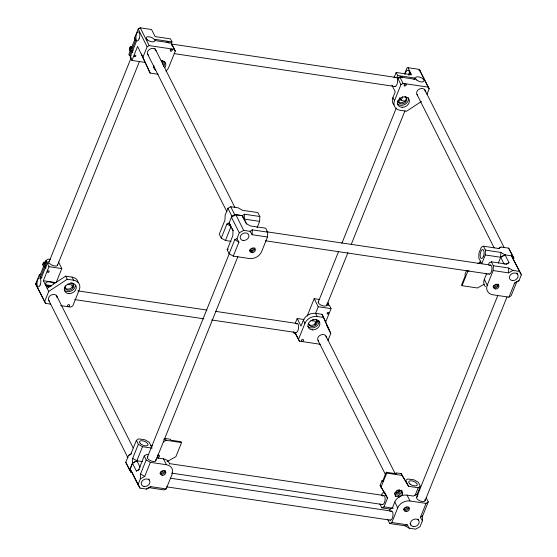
<?xml version="1.0" encoding="UTF-8"?>
<svg xmlns="http://www.w3.org/2000/svg" width="557" height="557" viewBox="0 0 557 557"><rect width="100%" height="100%" fill="white"/><g stroke="black" fill="none" stroke-linecap="round" stroke-linejoin="round"><path stroke-width="0.84" d="M43.397 262.458L44.602 263.823L44.609 263.329L45.451 263.259L44.852 262.062A1.706 1.344 -26.7 0 0 43.599 262.312L42.798 264.303A1.706 1.344 -26.7 0 0 43.028 264.575M130.7 48.069L131.306 48.243L131.737 47.665L131.306 48.243L130.7 48.069L130.296 46.732A1.706 1.344 -26.7 0 1 131.556 46.489L132.155 47.679M131.153 55.902L129.516 55.658L128.855 54.335L134.509 40.278L134.599 37.932L138.185 29.027L140.287 27.85L151.567 29.528L155.118 36.581L170.498 38.872L172.022 41.9L171.424 43.39M485.272 254.974L485.467 250.135L483.49 246.208L481.332 247.183L478.971 253.038L478.776 257.926L481.728 263.788L485.272 254.974L500.659 257.264L505.032 254.834L512.593 255.962L513.888 258.142L513.276 259.673M521.352 274.796L511.458 255.754L521.352 274.796L518.992 280.658L516.84 281.647L511.187 295.704L508.959 297.166L492.931 294.785A9.949 7.84 -26.7 0 1 487.257 285.247L493.154 270.577L493.349 265.731L491.371 261.811L489.213 262.779L488.329 264.979M485.467 250.135L500.847 252.425L500.659 257.264L498.313 263.113M493.154 270.577L508.541 272.867L508.736 268.021L493.349 265.731M157.046 457.91L163.459 458.864L166.411 464.726A9.949 7.84 -26.7 0 1 172.085 474.265L166.188 488.935L150.801 486.644L146.428 489.074L140.016 488.12L137.99 484.708L140.343 478.853L140.545 473.986L146.206 459.922L144.228 456.002L146.449 454.526L148.051 454.763M246.758 224.06L244.251 219.082L244.46 214.215L259.841 216.506L259.639 221.373L257.069 227.764M267.506 237.01L252.119 234.72L252.321 229.853L267.708 232.144L267.506 237.01L261.616 251.653A9.949 7.84 -26.7 0 1 249.341 258.518L233.286 256.129L229.136 253.72L227.159 249.794L232.812 235.736L233.007 230.849L229.08 223.037L231.858 216.123L234.664 214.549L242.191 215.67L244.46 214.215M387.707 519.563L389.684 523.489L405.071 525.78L409.249 528.196L415.661 529.15L420.041 526.699L422.401 520.837L422.603 515.97L428.256 501.913L426.279 497.986M132.677 472.559L130.999 472.308L129.704 470.129L132.462 463.25L132.684 458.348L138.338 444.291L136.368 440.364L138.589 438.888L144.994 439.842L149.185 442.272L151.831 447.536M130.331 50.186L130.171 51.056L130.644 50.381L129.426 48.543L130.101 46.879M134.509 40.278L135.073 38.718M39.672 275.778L40.264 274.295L39.234 275.067L35.648 283.973L45.556 303.37L50.583 304.115M57.615 264.7A4.547 2.089 21.9 0 1 54.579 265.968A4.547 2.089 21.9 0 1 49.684 263.524L47.241 263.162L41.016 278.625L39.234 275.067L40.271 274.601L45.925 260.544L48.125 259.075L50.534 259.437M45.925 260.544L46.586 261.867L40.369 277.33L41.998 277.574M129.516 55.658L135.741 40.195M48.995 262.055L131.25 57.524M44.581 301.734L48.731 291.422L43.342 280.714L48.995 266.657L47.241 263.162M144.75 62.356L131.932 60.448L137.586 46.391L150.139 73.064L156.545 74.018A9.949 7.84 -26.7 0 0 158.16 74.13M57.357 265.612L139.292 61.89M142.968 57.099L147.118 46.788L149.22 45.611L174.348 49.35L175.302 51.049L168.82 67.153A9.949 7.84 -26.7 0 1 165.965 71.08M58.506 261.978L61.82 268.565L56.166 282.622L43.342 280.714M171.772 45.43L172.085 44.657L171.138 42.973L155.751 40.682L155.097 39.38L172.022 41.9M129.704 470.129L125.771 462.31L128.549 455.396L131.473 453.767M259.841 216.506L257.87 212.579L242.483 210.288L238.299 207.858L230.73 206.738L227.924 208.304L225.146 215.218L224.951 220.099L219.298 234.156L221.268 238.083L225.425 240.499L231.051 241.334M136.368 440.364L130.707 454.421L128.549 455.396M221.268 238.083L226.922 224.025L229.08 223.037L230.702 225.759L229.08 223.037M137.99 484.708L130.122 469.078L132.482 463.215L136.862 460.764L142.474 461.6M152.138 448.134L142.515 446.707L136.862 460.764L132.462 463.25M225.425 240.499L231.078 226.434L226.922 224.025M144.228 456.002L138.575 470.059L136.416 471.034L132.482 463.215M229.136 253.72L234.789 239.656L236.941 238.668L239.294 232.812L243.681 230.361L250.093 231.315L252.321 229.853M147.292 457.499L229.226 253.776M140.343 478.853L144.729 476.402L150.383 462.338L166.411 464.726M233.286 256.129L238.946 242.072L236.941 238.668M155.654 461.057L237.916 256.526M157.088 457.986L158.501 454.463M158.439 458.139L159.288 456.03L158.766 454.985M163.779 439.32L165.255 438.491L170.386 439.257L170.853 440.197L181.116 441.722L181.547 442.578L175.894 456.643L167.03 461.593M295.307 323.192L297.187 318.5L304.031 319.523M393.945 77.931L396.145 72.459L411.526 74.749L407.982 67.703L406.909 68.107L404.702 73.608M395.811 77.576A4.547 1.866 -81.5 0 1 396.765 77.722L397.663 75.487L396.145 72.459M320.345 344.275L299.401 341.156L295.238 333.079L295.551 332.306A4.547 1.866 -81.5 0 0 298.601 327.739A4.547 1.866 -81.5 0 0 296.345 323.993M397.663 75.487L414.589 78.008L415.243 79.31L399.856 77.019L397.726 78.245L397.419 79.017A4.547 1.866 -81.5 0 1 396.89 84.497A4.547 1.866 -81.5 0 1 394.502 86.265M327.913 340.55L330.781 333.413L323.617 317.441L322.05 314.322L315.638 313.368A9.949 7.84 -26.7 0 0 303.363 320.233L301.01 326.096L297.187 318.5M394.022 104.918A9.949 7.84 -26.7 0 1 392.894 97.628L395.247 91.773L391.954 85.221M307.227 315.979L314.183 298.684L319.802 299.52M298.455 339.464L304.937 323.352A9.949 7.84 -26.7 0 1 317.205 316.487L323.617 317.441M421.468 101.423L406.547 111.24L400.135 110.286A9.949 7.84 -26.7 0 1 394.46 100.747L400.943 84.636L403.066 83.404L428.194 87.143L429.168 88.779L426.934 94.328M318.228 302.138L338.628 251.402M341.866 243.353L396.271 108.072M398.54 102.432L400.156 98.408M312.574 320.79L313.201 319.231M315.401 313.765L318.228 306.733L314.183 298.684M405.433 101.165L401.158 100.525L402.732 96.619M413.99 79.498L414.589 78.008M326.59 305.696L347.965 252.551M351.202 244.495L404.96 110.829M328.017 305.396L328.644 303.85L327.976 302.528M325.713 321.918L331.053 308.641L329.291 305.145L326.848 304.783A4.547 2.089 21.9 0 1 321.591 305.403A4.547 2.089 21.9 0 1 318.764 301.344M379.846 503.932L381.817 507.852L383.975 506.863L387.505 498.076L380.118 485.377L381.998 480.691L383.71 480.949M466.481 270.618L464.914 274.524L465.387 275.457L461.614 284.836L462.045 285.692L477.433 287.983L484.075 284.265M407.64 484.506L401.151 473.61L396.027 472.844L396.5 473.784L386.245 472.259L382.471 481.631L381.998 480.691M381.023 487.18L386.676 473.116L386.245 472.259M462.045 285.692L467.699 271.635L469.175 270.806M381.51 495.382L382.394 493.189L384.56 492.214M479.41 263.391L480.35 261.052M389.378 511.02L390.262 508.826L392.42 507.852L394.781 501.989A9.949 7.84 -26.7 0 1 407.049 495.124L413.461 496.078L415.682 494.602L418.084 494.957M485.432 286.674A9.949 7.84 -26.7 0 1 484.305 279.384L486.665 273.522M389.684 523.489L391.836 522.501L397.726 507.852A9.949 7.84 -26.7 0 1 410.001 500.987L426.049 503.375L428.256 501.913M415.049 495.556L418.189 487.744L420.389 486.275L418.418 482.355L414.227 479.918L407.821 478.964L405.593 480.447L408.546 486.31L418.189 487.744M416.935 494.867L420.389 486.275M416.671 497.206L497.659 295.837M425.033 500.771L506.995 296.978M422.401 520.837L420.396 517.439L426.049 503.375M508.959 297.166L514.612 283.109L516.84 281.647M43.94 265.961L43.474 266.636L42.729 264.122M43.996 263.649L44.602 263.823L45.033 263.245M399.891 490.383L397.371 492.59L395.832 492.36M394.551 493.084L394.899 494.748L398.749 495.326L401.896 492.562L401.374 490.063M399.536 496.886L402.683 494.129L401.987 490.794L398.137 490.223L394.99 492.98L395.686 496.315L399.536 496.886L398.749 495.326M36.685 283.2L35.648 283.973L45.556 303.37M44.602 263.823L45.451 263.259M227.159 249.794L228.273 249.056M513.888 258.142L508.659 248.143L501.098 247.023L498.877 248.499L483.49 246.208M500.847 252.425L505.032 254.834L508.98 262.619L506.759 264.095L491.371 261.811M420.396 517.439L422.603 515.97M47.164 288.303L65.635 276.154L72.048 277.108A9.949 7.84 -26.7 0 1 78.168 282.364M48.731 291.422L67.202 279.273L73.615 280.227A9.949 7.84 -26.7 0 1 79.289 289.765L72.814 305.877L70.683 307.109L60.636 305.612M146.428 489.074L150.801 486.644M259.639 221.373L244.251 219.082L242.191 215.67L235.82 214.724L231.434 217.174L239.294 232.812M498.174 248.652L501.098 247.023M151.232 446.338L152.709 445.509M477.871 263.642L480.823 261.992M163.208 441.945L166.16 440.288L181.547 442.578M505.046 254.8L500.666 257.257L504.238 264.359M136.416 471.034L139.334 469.398M506.055 264.255L508.98 262.619M514.612 283.109L518.992 280.658M508.541 272.867L512.913 270.437L519.326 271.391M405.071 525.78L407.223 524.791L409.249 528.196M166.188 488.935L164.043 489.902L148.656 487.612M130.902 47.93L131.306 47.749M44.198 263.51L44.609 263.329M401.764 77.681L402.05 77.625A1.135 0.891 -26.5 0 1 402.579 77.708M407.982 67.703L419.261 69.381L429.168 88.779M171.271 43.996L396.702 77.555M396.765 77.722L399.327 78.105M174.216 53.632L395.352 86.551M266.754 231.789L490.675 265.125M265.397 240.784L489.325 274.121M46.586 261.867L49.037 262.229A4.547 2.089 21.9 0 1 49.531 261.268M327.008 303.607L328.644 303.85M48.995 266.657L61.82 268.565M318.228 306.733L331.053 308.641M67.272 284.279L71.547 284.912L72.807 287.412M310.869 320.54L317.386 321.507M77.841 290.858L206.912 310.075M215.517 311.356L297.257 323.52M74.77 299.596L203.834 318.813M211.576 319.962L295.899 332.515M295.69 333.497L293.999 333.246L293.24 331.735M386.676 473.116L402.057 475.406L408.546 486.31M150.759 445.398L152.465 445.656M169.377 463.605L383.864 495.535M171.452 473.116L382.513 504.531M383.975 506.863L393.374 508.263M381.817 507.852L390.366 509.126M170.372 478.212L391.724 511.166M166.446 486.825L390.373 520.161M391.836 522.501L407.223 524.791M508.736 268.021L512.913 270.437M138.338 444.291L142.515 446.707M146.206 459.922L150.383 462.338M132.684 458.348L136.862 460.764L140.079 467.163M140.545 473.986L144.729 476.402M234.789 239.656L238.946 242.072M418.878 70.196L420.236 71.017M485.62 273.369L486.929 274.497L486.407 273.459M157.972 454.902L159.288 456.03M169.091 43.202L168.736 42.896A1.135 0.891 -26.5 0 0 168.479 42.819M43.397 265.494L43.474 266.636L43.328 265.313M244.251 219.082L242.225 215.677L246.159 223.496L250.351 225.926L265.731 228.217L267.708 232.144M250.093 231.315L252.119 234.72M380.118 485.377L386.168 495.549M130.122 469.078L132.155 472.482M125.771 462.31L130.999 472.308M295.238 333.079L299.401 341.156M419.261 69.381L428.194 87.143M508.659 248.143L512.593 255.962M424.531 89.252L504.078 247.419M516.952 273.007L517.732 274.552M416.991 94.467L494.198 247.983M399.856 77.019L403.066 83.404M397.726 78.245L400.943 84.636M399.689 97.6L401.158 100.525M392.894 97.628L394.46 100.747M484.305 279.384L487.257 285.247M467.1 270.437L467.699 271.635M326.541 324.982L329.215 330.294L322.05 314.322M329.528 330.914L330.781 333.413M401.151 473.61L402.057 475.406M315.638 313.368L317.205 316.487M407.049 495.124L410.001 500.987M325.97 336.073L395.379 474.077M417.994 519.047L418.773 520.593M401.896 492.562L402.683 494.129M172.085 44.657L175.302 51.049M171.138 42.973L174.348 49.35M318.033 340.508L385.883 475.413M410.063 523.483L410.843 525.035M395.164 495.27L395.686 496.315M303.363 320.233L304.937 323.352M394.781 501.989L397.726 507.852M384.873 492.841L387.505 498.076M154.909 48.396L234.852 207.336M235.82 214.724L243.681 230.361M230.73 206.738L234.664 214.549M149.22 45.611L140.287 27.85L138.185 29.027L147.118 46.788M227.924 208.304L231.858 216.123M147.758 54.391L226.915 211.778M232.178 228.572L233.251 230.702M134.599 37.932L136.388 41.49L130.171 56.953L131.932 60.448M150.139 73.064L141.401 53.98M165.255 438.491L166.16 440.288M72.048 277.108L73.615 280.227M65.635 276.154L67.202 279.273M56.348 295.217L133.165 447.953M148.768 478.964L149.548 480.517M48.807 300.432L127.964 457.819M132.524 473.227L140.016 488.12M129.426 48.543L129.502 48.724A1.706 1.344 -26.7 0 0 130.046 49.19M130.032 49.733L130.171 51.056L130.101 49.914M424.956 499.601A4.547 2.089 21.9 0 1 419.894 500.847A4.547 2.089 21.9 0 1 417.715 496.517M390.715 511.618A4.547 1.866 -81.5 0 1 392.964 515.364A4.547 1.866 -81.5 0 1 389.921 519.932M489.666 265.578A4.547 1.866 -81.5 0 1 491.915 269.323A4.547 1.866 -81.5 0 1 488.872 273.891M382.715 496.141A4.547 1.866 -81.5 0 1 385.117 499.573A4.547 1.866 -81.5 0 1 382.06 504.301M130.094 48.389A1.023 0.808 -26.7 0 1 130.066 47.756M131.076 47.039A1.023 0.808 -26.7 0 1 131.327 47.046M164.6 61.402A6.252 4.929 -26.7 0 1 163.271 66.624M154.776 68.302A6.252 4.929 -26.7 0 1 153.774 67.439M161.377 60.4A4.547 3.586 -26.7 0 1 162.964 64.48M161.175 60.602A6.252 4.929 -26.7 0 1 165.164 67.334M155.765 70.259A6.252 4.929 -26.7 0 1 153.983 65.649M166.634 42.527A0.849 0.675 -26.7 0 1 167.629 41.747A0.849 0.675 -26.7 0 1 168.214 42.569M148.378 55.136A4.547 3.586 -26.7 0 1 149.903 49.113A4.547 3.586 -26.7 0 1 156.044 50.847M162.24 60.483A4.547 3.586 -26.7 0 1 162.379 63.31M132.608 52.156A0.849 0.675 -26.7 0 1 132.754 51.996M132.796 51.954A1.023 0.808 -26.7 0 1 131.668 51.126A1.023 0.808 -26.7 0 1 133.193 50.374M318.667 320.275A6.252 4.929 -26.7 0 1 315.436 326.98A6.252 4.929 -26.7 0 1 307.84 326.305M316.279 319.795A4.547 3.586 -26.7 0 1 314.225 326.082A4.547 3.586 -26.7 0 1 308.571 323.116M318.66 341.26A4.547 3.586 -26.7 0 1 320.714 334.973A4.547 3.586 -26.7 0 1 326.367 337.932M316.306 319.356A4.547 3.586 -26.7 0 1 314.176 324.654A4.547 3.586 -26.7 0 1 308.369 323.791M315.192 324.585A6.252 2.869 21.9 0 1 316.515 322.023M47.143 286.152A4.547 2.089 21.9 0 1 50.13 286.368M43.481 263.12A1.023 0.808 -26.7 0 1 43.655 262.932M44.372 262.619A1.023 0.808 -26.7 0 1 44.623 262.625M75.341 285.268A6.252 4.929 -26.7 0 1 71.136 291.067A6.252 4.929 -26.7 0 1 64.264 290.058M70.843 282.726A4.547 3.586 -26.7 0 1 73.433 287.085A4.547 3.586 -26.7 0 1 67.829 290.225A4.547 3.586 -26.7 0 1 65.232 285.866M49.427 301.177A4.547 3.586 -26.7 0 1 51.481 294.89A4.547 3.586 -26.7 0 1 57.134 297.856M72.716 283.088A4.547 3.586 -26.7 0 1 70.586 288.394A4.547 3.586 -26.7 0 1 64.779 287.53M45.771 268.279A0.849 0.675 -26.7 0 1 45.911 267.736M45.841 267.583A1.023 0.808 -26.7 0 1 45.006 266.594A1.023 0.808 -26.7 0 1 46.496 265.954M48.835 287.182A6.252 2.869 21.9 0 1 46.391 282.315A6.252 2.869 21.9 0 1 54.37 283.506M45.966 285.226A6.252 2.869 21.9 0 1 51.606 286.061M409.416 74.499A4.547 1.866 -81.5 0 1 410.342 72.96M408.184 97.649A6.252 4.929 -26.7 0 1 404.988 104.361A6.252 4.929 -26.7 0 1 397.378 103.713M404.974 96.667A4.547 3.586 -26.7 0 1 404.285 103.212A4.547 3.586 -26.7 0 1 398.102 100.511M400.553 77.688A0.849 0.675 -26.7 0 1 400.894 76.734A0.849 0.675 -26.7 0 1 401.973 76.762A0.849 0.675 -26.7 0 1 401.827 77.722M417.611 95.219A4.547 3.586 -26.7 0 1 419.665 88.925A4.547 3.586 -26.7 0 1 425.318 91.891M405.837 96.744A4.547 3.586 -26.7 0 1 403.7 102.049A4.547 3.586 -26.7 0 1 397.9 101.186M404.883 74.478A6.252 2.569 -81.5 0 1 408.016 70.279A6.252 2.569 -81.5 0 1 409.778 75.251M408.469 75.014A6.252 2.569 -81.5 0 1 409.541 72.34M399.446 489.707A2.277 1.789 -26.7 0 1 398.631 492.2A2.277 1.789 -26.7 0 1 395.783 492.291M397.677 490.216A2.277 1.789 -26.7 0 1 400.239 491.636A2.277 1.789 -26.7 0 1 397.663 493.892A2.277 1.789 -26.7 0 1 395.999 491.685M396.264 491.211A2.277 1.789 -26.7 0 1 397.134 490.452M498.473 285.038A6.252 4.929 -26.7 0 1 497.269 286.096M498.306 284.523A5.688 4.477 -26.7 0 1 493.203 287.029M496.482 284.53A6.252 4.929 -26.7 0 1 493.509 285.804M498.195 284.154A2.841 2.242 -26.7 0 1 496.614 287.426A2.841 2.242 -26.7 0 1 493.084 286.66M408.775 507.135A5.688 4.477 -26.7 0 1 403.672 509.634M406.958 507.142A6.252 4.929 -26.7 0 1 403.985 508.416M408.831 507.33A2.841 2.242 -26.7 0 1 406.742 510.177A2.841 2.242 -26.7 0 1 403.56 509.272M163.459 458.864A9.949 7.84 -26.7 0 1 169.586 464.12M155.723 459.518A4.547 2.089 21.9 0 1 151.212 460.987A4.547 2.089 21.9 0 1 147.828 456.705M165.185 470.867A5.688 4.477 -26.7 0 1 160.082 473.373M163.361 470.874A6.252 4.929 -26.7 0 1 160.395 472.148M165.234 471.069A2.841 2.242 -26.7 0 1 163.152 473.916A2.841 2.242 -26.7 0 1 159.97 473.004M252.251 250.629A6.252 4.929 -26.7 0 1 250.706 251.11M254.716 248.262A5.688 4.477 -26.7 0 1 249.613 250.768M252.892 248.269A6.252 4.929 -26.7 0 1 249.919 249.543M254.598 247.893A2.841 2.242 -26.7 0 1 253.344 250.984A2.841 2.242 -26.7 0 1 249.835 250.88M243.019 240.443A4.547 3.586 -26.7 0 0 248.84 235.346A4.547 3.586 -26.7 0 0 241.731 234.288A4.547 3.586 -26.7 0 0 243.019 240.443M512.252 280.526A4.547 3.586 -26.7 0 0 518.066 275.43A4.547 3.586 -26.7 0 0 510.964 274.371A4.547 3.586 -26.7 0 0 512.252 280.526M413.301 526.567A4.547 3.586 -26.7 0 0 419.115 521.47A4.547 3.586 -26.7 0 0 412.013 520.412A4.547 3.586 -26.7 0 0 413.301 526.567M144.068 486.484A4.547 3.586 -26.7 0 0 149.882 481.387A4.547 3.586 -26.7 0 0 142.78 480.329A4.547 3.586 -26.7 0 0 144.068 486.484M147.633 40.02A4.547 2.089 21.9 0 0 154.735 41.079A4.547 2.089 21.9 0 0 149.297 36.797A4.547 2.089 21.9 0 0 147.633 40.02M139.111 38.886A4.547 1.866 -81.5 0 0 138.533 31.888A4.547 1.866 -81.5 0 0 135.922 38.384A4.547 1.866 -81.5 0 0 139.111 38.886M170.936 51.077A1.135 0.898 -26.7 0 0 172.392 49.803A1.135 0.898 -26.7 0 0 170.616 49.545A1.135 0.898 -26.7 0 0 170.936 51.077M134.752 56.647A0.849 0.675 -26.7 0 0 135.845 55.693A0.849 0.675 -26.7 0 0 134.516 55.491A0.849 0.675 -26.7 0 0 134.752 56.647M312.574 329.911A6.252 4.929 -26.7 0 0 319.648 322.231A6.252 4.929 -26.7 0 0 309.497 321.932A6.252 4.929 -26.7 0 0 312.574 329.911M302.061 341.309A1.135 0.898 -26.7 0 0 303.516 340.035A1.135 0.898 -26.7 0 0 301.741 339.77A1.135 0.898 -26.7 0 0 302.061 341.309M327.662 313.849A0.849 0.675 -26.7 0 0 328.748 312.895A0.849 0.675 -26.7 0 0 327.419 312.693A0.849 0.675 -26.7 0 0 327.662 313.849M40.16 284.933A4.547 1.866 -81.5 0 0 39.582 277.929A4.547 1.866 -81.5 0 0 36.971 284.425A4.547 1.866 -81.5 0 0 40.16 284.933M69.012 293.65A6.252 4.929 -26.7 0 0 76.051 285.95A6.252 4.929 -26.7 0 0 65.893 285.692A6.252 4.929 -26.7 0 0 69.012 293.65M68.212 306.496A1.135 0.898 -26.7 0 0 69.667 305.222A1.135 0.898 -26.7 0 0 67.891 304.958A1.135 0.898 -26.7 0 0 68.212 306.496M48.055 272.227A0.849 0.675 -26.7 0 0 49.141 271.273A0.849 0.675 -26.7 0 0 47.811 271.071A0.849 0.675 -26.7 0 0 48.055 272.227M416.859 80.104A4.547 2.089 21.9 0 0 423.968 81.162A4.547 2.089 21.9 0 0 418.53 76.88A4.547 2.089 21.9 0 0 416.859 80.104M402.126 107.306A6.252 4.929 -26.7 0 0 409.172 99.599A6.252 4.929 -26.7 0 0 399.007 99.341A6.252 4.929 -26.7 0 0 402.126 107.306M404.786 85.889A1.135 0.898 -26.7 0 0 406.241 84.615A1.135 0.898 -26.7 0 0 404.459 84.351A1.135 0.898 -26.7 0 0 404.786 85.889M140.294 443.518A4.547 2.089 21.9 0 0 147.689 445.384A4.547 2.089 21.9 0 0 143.302 440.942A4.547 2.089 21.9 0 0 140.294 443.518M410.07 484.082A4.547 2.089 21.9 0 0 417.179 485.14A4.547 2.089 21.9 0 0 411.734 480.858A4.547 2.089 21.9 0 0 410.07 484.082M483.379 256.526A4.547 1.866 -81.5 0 0 482.801 249.529A4.547 1.866 -81.5 0 0 480.19 256.025A4.547 1.866 -81.5 0 0 483.379 256.526M495.8 288.951A2.841 2.242 -26.7 0 0 498.78 285.33A2.841 2.242 -26.7 0 0 494.108 285.463A2.841 2.242 -26.7 0 0 495.8 288.951M406.269 511.563A2.841 2.242 -26.7 0 0 409.256 507.935A2.841 2.242 -26.7 0 0 404.584 508.068A2.841 2.242 -26.7 0 0 406.269 511.563M162.679 475.302A2.841 2.242 -26.7 0 0 165.659 471.675A2.841 2.242 -26.7 0 0 160.987 471.807A2.841 2.242 -26.7 0 0 162.679 475.302M252.21 252.69A2.841 2.242 -26.7 0 0 255.19 249.07A2.841 2.242 -26.7 0 0 250.518 249.202A2.841 2.242 -26.7 0 0 252.21 252.69"/></g></svg>
